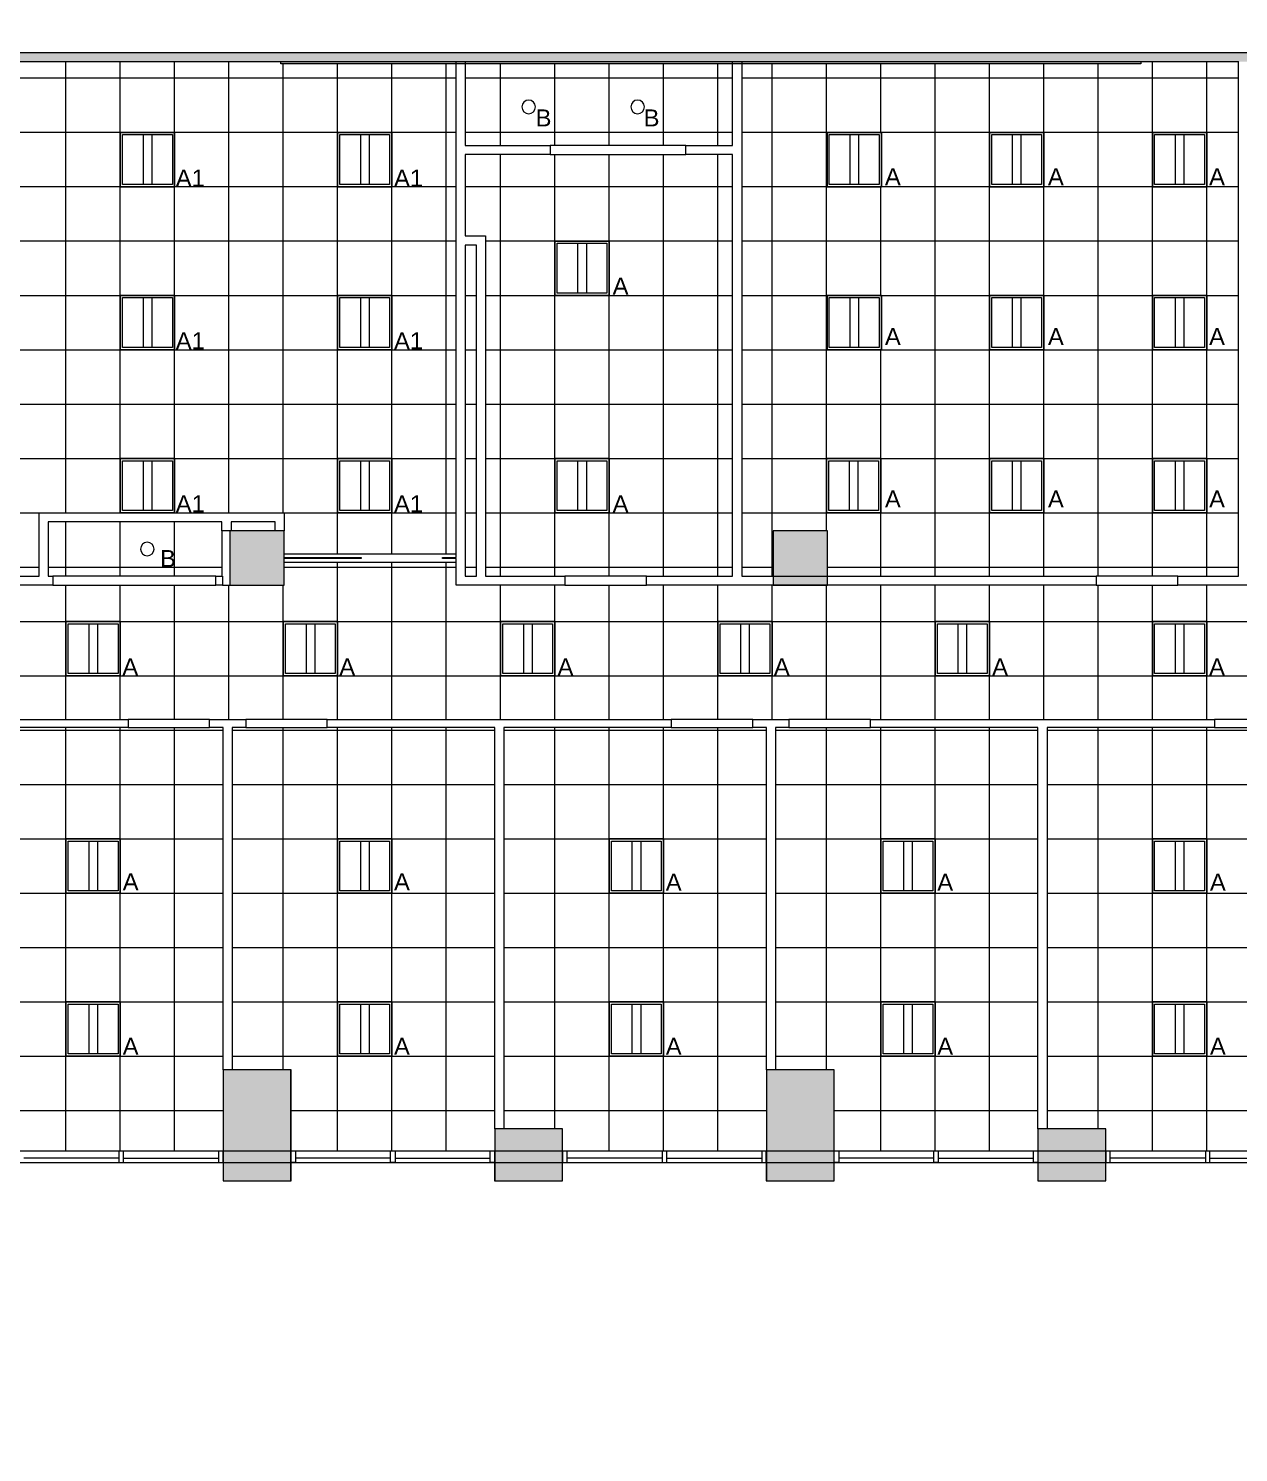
# Model space of a CAD drawing. Header units: inches. Extents: x -504 to 1371, y -567 to 495.
# Drawn here: x 295 to 829, y -567 to 61 of the extents above; entities that cross this region are included whole.
import ezdxf

# ---------------------------------------------------------------- set-up
doc = ezdxf.new("R2010")
doc.units = ezdxf.units.IN
doc.header["$MEASUREMENT"] = 0
for name, color, linetype, lineweight in [('1900 Gallows 2nd Floor_For Revit_dwg _2_', 8, 'Continuous', 9), ('A-CLNG', 13, 'Continuous', 13), ('A-CLNG-PATT', 13, 'Continuous', 13), ('A-Cols-Bldg', 7, 'Continuous', 9), ('A-DETL-GENF', 92, 'Continuous', 9), ('A-DETL-MEDM', 33, 'Continuous', 20), ('A-Glaz-Exst', 7, 'Continuous', 9), ('A-WALL', 113, 'Continuous', 13), ('A-Wall-Exst', 7, 'Continuous', 9), ('A-WALL-PATT', 111, 'Continuous', 13), ('E-LITE-EQPM', 33, 'Continuous', 9), ('E-LITE-EQPM-IDEN', 33, 'Continuous', 9), ('I-WALL', 2, 'Continuous', 13)]:
    doc.layers.add(name, color=color, linetype=linetype, lineweight=lineweight)
doc.styles.add('Arial', font='arial.ttf', dxfattribs={"height": 7.5})

# ---------------------------------------------------------------- blocks, each defined once
blk = doc.blocks.new('1900 Gallows 2nd Floor_For Revit_dwg _2_-1600195-Reflected Ceiling Plan')
at = {"layer": 'A-Cols-Bldg', "flags": 128}
blk.add_lwpolyline([(1720, 1115.66), (1720, 1091.69), (1744, 1091.69), (1744, 1115.66)], dxfattribs=at)
at = {"layer": 'A-Glaz-Exst'}
for p, q in [((1671, 838.69), (1629, 838.69)), ((1673, 838.69), (1715, 838.69)), ((1791, 838.69), (1749, 838.69)), ((1793, 838.69), (1835, 838.69)), ((1911, 838.69), (1869, 838.69)), ((1913, 838.69), (1955, 838.69)), ((2031, 838.69), (1989, 838.69)), ((2033, 838.69), (2075, 838.69)), ((2151, 838.69), (2109, 838.69)), ((2153, 838.69), (2195, 838.69))]:
    blk.add_line(p, q, dxfattribs=at)
at = {"layer": 'A-Glaz-Exst', "flags": 128}
for points in [[(1671, 841.69), (1671, 836.69), (1673, 836.69), (1673, 841.69)], [(1715, 841.69), (1715, 836.69), (1717, 836.69), (1717, 841.69)], [(1749, 841.69), (1749, 836.69), (1747, 836.69), (1747, 841.69)], [(1793, 841.69), (1793, 836.69), (1791, 836.69), (1791, 841.69)], [(1837, 841.69), (1837, 836.69), (1835, 836.69), (1835, 841.69)], [(1867, 841.69), (1867, 836.69), (1869, 836.69), (1869, 841.69)], [(1911, 841.69), (1911, 836.69), (1913, 836.69), (1913, 841.69)], [(1955, 841.69), (1955, 836.69), (1957, 836.69), (1957, 841.69)], [(1989, 841.69), (1989, 836.69), (1987, 836.69), (1987, 841.69)], [(2033, 841.69), (2033, 836.69), (2031, 836.69), (2031, 841.69)], [(2077, 841.69), (2077, 836.69), (2075, 836.69), (2075, 841.69)], [(2107, 841.69), (2107, 836.69), (2109, 836.69), (2109, 841.69)], [(2151, 841.69), (2151, 836.69), (2153, 836.69), (2153, 841.69)]]:
    blk.add_lwpolyline(points, dxfattribs=at)
at = {"layer": 'A-Wall-Exst'}
for p, q in [((1747, 841.69), (1717.03, 841.69)), ((1867, 841.69), (1837.03, 841.69)), ((1987, 841.69), (1957.03, 841.69)), ((2107, 841.69), (2077.03, 841.69))]:
    blk.add_line(p, q, dxfattribs=at)
at = {"layer": 'A-Wall-Exst', "flags": 128}
for points in [[(1387, 841.69), (1387, 836.69), (2677, 836.69), (2677, 841.69)], [(1717, 841.69), (1717, 828.69), (1747, 828.69), (1747, 841.69)], [(1837, 841.69), (1837, 828.69), (1867, 828.69), (1867, 841.69)], [(1957, 841.69), (1957, 828.69), (1987, 828.69), (1987, 841.69)], [(2077, 841.69), (2077, 828.69), (2107, 828.69), (2107, 841.69)]]:
    blk.add_lwpolyline(points, dxfattribs=at)
blk = doc.blocks.new('Rectangular Ceiling Light - Recessed - New 2_x2_ - BASKET-1604938-Reflected Ceiling Plan')
at = {"layer": 'E-LITE-EQPM', "lineweight": 20}
for p, q in [((-12.74, -14.34), (-12.74, 9.66)), ((-12.74, 9.66), (11.26, 9.66)), ((-11.74, -13.34), (-11.74, 8.66)), ((-11.74, 8.66), (10.26, 8.66)), ((10.26, 8.66), (10.26, -13.34)), ((11.26, 9.66), (11.26, -14.34)), ((10.26, -0.42), (-11.74, -0.42)), ((10.26, -4.26), (-11.74, -4.26)), ((11.26, -14.34), (-12.74, -14.34)), ((10.26, -13.34), (-11.74, -13.34))]:
    blk.add_line(p, q, dxfattribs=at)
blk = doc.blocks.new('Rectangular Ceiling Light - Recessed - New 2_x2_ - BASKET DIM-1646944-Reflected Ceiling Plan')
at = {"layer": 'E-LITE-EQPM', "lineweight": 20}
for p, q in [((-12.74, -14.34), (-12.74, 9.66)), ((-12.74, 9.66), (11.26, 9.66)), ((-11.74, -13.34), (-11.74, 8.66)), ((-11.74, 8.66), (10.26, 8.66)), ((10.26, 8.66), (10.26, -13.34)), ((11.26, 9.66), (11.26, -14.34)), ((10.26, -0.42), (-11.74, -0.42)), ((10.26, -4.26), (-11.74, -4.26)), ((11.26, -14.34), (-12.74, -14.34)), ((10.26, -13.34), (-11.74, -13.34))]:
    blk.add_line(p, q, dxfattribs=at)
blk = doc.blocks.new('Can Downlight - Recessed - New 6_-1643955-Reflected Ceiling Plan')
at = {"layer": 'E-LITE-EQPM', "lineweight": 20}
for start, end in [(0, 180), (180, 0)]:
    blk.add_arc((0, 0), 3, start, end, dxfattribs=at)

msp = doc.modelspace()

# ---------------------------------------------------------------- hatches: boundary and pattern name
at = {"layer": 'A-CLNG-PATT'}
h = msp.add_hatch(dxfattribs=at)
h.set_pattern_fill('FP_2', color=256, style=0, pattern_type=2)
h.set_pattern_definition([(0, (695.38, -104.43), (0, -24), []), (270, (695.38, -104.43), (-24, -1e-15), [])])
h.paths.add_polyline_path([(1250.79, -434.42), (1340.79, -434.42), (1340.79, -417.42), (1357.82, -417.42), (1357.82, -327.42), (1347.79, -327.42), (1347.79, -297.42), (1357.82, -297.42), (1357.82, -207.42), (1321.82, -207.42), (1321.82, -181.44), (1224.57, -181.44), (1224.57, -244.44), (1224.82, -244.44), (1224.82, -424.44), (1250.79, -424.46)], flags=0)
h.paths.add_polyline_path([(1220.82, -434.42), (1220.82, -247.19), (1104.82, -247.19), (1104.82, -398.44), (1130.79, -398.44), (1130.82, -434.42), (1184.91, -434.42)], flags=0)
h.paths.add_polyline_path([(1010.82, -434.42), (1100.82, -434.42), (1100.82, -247.19), (984.82, -247.19), (984.82, -424.44), (1010.79, -424.46), (1010.79, -434.42)], flags=0)
h.paths.add_polyline_path([(943.65, -434.42), (980.82, -434.42), (980.82, -247.19), (864.82, -247.19), (864.82, -398.44), (890.79, -398.44), (890.82, -434.42), (935.38, -434.42)], flags=0)
h.paths.add_polyline_path([(770.82, -434.42), (860.82, -434.42), (860.82, -247.19), (744.82, -247.19), (744.82, -424.44), (770.79, -424.46), (770.79, -434.42)], flags=0)
h.paths.add_polyline_path([(740.82, -434.42), (740.82, -247.19), (624.82, -247.19), (624.82, -398.44), (650.79, -398.44), (650.82, -434.42), (702.39, -434.42)], flags=0)
h.paths.add_polyline_path([(530.79, -434.42), (620.82, -434.42), (620.82, -247.19), (504.82, -247.19), (504.82, -424.44), (530.79, -424.46)], flags=0)
h.paths.add_polyline_path([(455.38, -434.42), (500.82, -434.42), (500.82, -247.19), (384.82, -247.19), (384.82, -398.44), (410.79, -398.44), (410.82, -434.42)], flags=0)
h.paths.add_polyline_path([(290.79, -434.42), (380.82, -434.42), (380.82, -247.19), (264.82, -247.19), (264.82, -424.44), (290.79, -424.46)], flags=0)
h.paths.add_polyline_path([(170.79, -434.42), (260.82, -434.42), (260.82, -247.19), (42.32, -247.19), (42.32, -417.44), (50.79, -417.44), (50.82, -434.42), (140.79, -434.42), (140.82, -398.44), (170.79, -398.44)], flags=0)
h.paths.add_polyline_path([(1319.38, -392.43), (1319.38, -368.43), (1343.38, -368.43), (1343.38, -392.43), (1340.79, -392.43)], flags=0)
h.paths.add_polyline_path([(1031.38, -392.43), (1031.38, -368.43), (1055.38, -368.43), (1055.38, -392.43)], flags=0)
h.paths.add_polyline_path([(1250.79, -392.43), (1247.38, -392.43), (1247.38, -368.43), (1271.38, -368.43), (1271.38, -392.43)], flags=0)
h.paths.add_polyline_path([(1151.38, -392.43), (1151.38, -368.43), (1175.38, -368.43), (1175.38, -392.43)], flags=0)
h.paths.add_polyline_path([(815.38, -392.43), (791.38, -392.43), (791.38, -368.43), (815.38, -368.43)], flags=0)
h.paths.add_polyline_path([(911.38, -392.43), (911.38, -368.43), (935.38, -368.43), (935.38, -392.43)], flags=0)
h.paths.add_polyline_path([(575.38, -392.43), (551.38, -392.43), (551.38, -368.43), (575.38, -368.43)], flags=0)
h.paths.add_polyline_path([(431.38, -392.43), (431.38, -368.43), (455.38, -368.43), (455.38, -392.43)], flags=0)
h.paths.add_polyline_path([(671.38, -392.43), (671.38, -368.43), (695.38, -368.43), (695.38, -392.43)], flags=0)
h.paths.add_polyline_path([(335.38, -392.43), (311.38, -392.43), (311.38, -368.43), (335.38, -368.43)], flags=0)
h.paths.add_polyline_path([(95.38, -392.43), (71.38, -392.43), (71.38, -368.43), (95.38, -368.43)], flags=0)
h.paths.add_polyline_path([(143.38, -392.43), (143.38, -368.43), (167.38, -368.43), (167.38, -392.43)], flags=0)
h.paths.add_polyline_path([(215.38, -392.43), (215.38, -368.43), (239.38, -368.43), (239.38, -392.43), (219.86, -392.43)], flags=0)
h.paths.add_polyline_path([(1247.38, -320.43), (1247.38, -296.43), (1271.38, -296.43), (1271.38, -320.43)], flags=0)
h.paths.add_polyline_path([(1175.38, -320.43), (1151.38, -320.43), (1151.38, -296.43), (1175.38, -296.43)], flags=0)
h.paths.add_polyline_path([(1321.82, -320.43), (1319.38, -320.43), (1319.38, -296.43), (1343.38, -296.43), (1343.38, -320.43)], flags=0)
h.paths.add_polyline_path([(1055.38, -320.43), (1031.38, -320.43), (1031.38, -296.43), (1055.38, -296.43)], flags=0)
h.paths.add_polyline_path([(935.38, -320.43), (911.38, -320.43), (911.38, -296.43), (935.38, -296.43)], flags=0)
h.paths.add_polyline_path([(791.38, -320.43), (791.38, -296.43), (815.38, -296.43), (815.38, -320.43)], flags=0)
h.paths.add_polyline_path([(695.38, -320.43), (671.38, -320.43), (671.38, -296.43), (695.38, -296.43)], flags=0)
h.paths.add_polyline_path([(455.38, -320.43), (431.38, -320.43), (431.38, -296.43), (455.38, -296.43)], flags=0)
h.paths.add_polyline_path([(551.38, -320.43), (551.38, -296.43), (575.38, -296.43), (575.38, -320.43)], flags=0)
h.paths.add_polyline_path([(71.38, -320.43), (71.38, -296.43), (95.38, -296.43), (95.38, -320.43), (87.38, -320.43)], flags=0)
h.paths.add_polyline_path([(151.38, -320.43), (143.38, -320.43), (143.38, -296.43), (167.38, -296.43), (167.38, -320.43)], flags=0)
h.paths.add_polyline_path([(215.38, -320.43), (215.38, -296.43), (239.38, -296.43), (239.38, -320.43), (219.86, -320.43)], flags=0)
h.paths.add_polyline_path([(335.38, -320.43), (311.38, -320.43), (311.38, -296.43), (335.38, -296.43)], flags=0)
h.paths.add_polyline_path([(1247.38, -248.43), (1247.38, -224.43), (1271.38, -224.43), (1271.38, -248.43)], flags=0)
h.paths.add_polyline_path([(1343.38, -248.43), (1319.38, -248.43), (1319.38, -224.43), (1343.38, -224.43)], flags=0)
h.paths.add_polyline_path([(1146.82, -243.69), (1221.07, -243.69), (1221.07, -61.44), (1221.41, -61.44), (1221.41, 112.18), (872.82, 112.18), (872.82, 50.81), (952.32, 50.81), (952.32, 50.31), (988.32, 50.31), (988.32, 50.81), (1161.16, 50.81), (1161.16, -64.82), (1161.69, -64.82), (1161.69, -68.82), (1161.16, -68.82), (1161.16, -184.44), (992.32, -184.44), (992.32, -184.19), (899.82, -184.19), (899.82, -184.44), (483.81, -184.44), (483.81, -174.19), (407.82, -174.19), (407.82, -184.44), (143.82, -184.44), (143.82, -93.44), (215.82, -93.44), (215.82, 46.81), (-14.56, 46.81), (-14.56, -65.94), (20.82, -65.94), (20.82, -57.42), (50.79, -57.44), (50.79, -87.44), (42.32, -87.44), (42.32, -243.69), (1116.22, -243.69)], flags=0)
h.paths.add_polyline_path([(99.23, -224.43), (95.38, -224.43), (95.38, -200.43), (119.38, -200.43), (119.38, -224.43), (103.07, -224.43)], flags=0)
h.paths.add_polyline_path([(219.86, -224.43), (215.38, -224.43), (215.38, -200.43), (239.38, -200.43), (239.38, -224.43)], flags=0)
h.paths.add_polyline_path([(311.38, -224.43), (311.38, -200.43), (335.38, -200.43), (335.38, -224.43)], flags=0)
h.paths.add_polyline_path([(426.82, -224.43), (407.38, -224.43), (407.38, -200.43), (431.38, -200.43), (431.38, -224.43)], flags=0)
h.paths.add_polyline_path([(503.38, -224.43), (503.38, -200.43), (527.38, -200.43), (527.38, -224.43), (504.82, -224.43)], flags=0)
h.paths.add_polyline_path([(620.82, -224.43), (599.38, -224.43), (599.38, -200.43), (623.38, -200.43), (623.38, -224.43)], flags=0)
h.paths.add_polyline_path([(702.39, -224.43), (695.38, -224.43), (695.38, -200.43), (719.38, -200.43), (719.38, -224.43)], flags=0)
h.paths.add_polyline_path([(791.38, -224.43), (791.38, -200.43), (815.38, -200.43), (815.38, -224.43)], flags=0)
h.paths.add_polyline_path([(911.38, -224.43), (887.38, -224.43), (887.38, -200.43), (911.38, -200.43)], flags=0)
h.paths.add_polyline_path([(984.82, -224.43), (983.38, -224.43), (983.38, -200.43), (1007.38, -200.43), (1007.38, -224.43)], flags=0)
h.paths.add_polyline_path([(1094.82, -224.43), (1079.38, -224.43), (1079.38, -200.43), (1103.38, -200.43), (1103.38, -224.43), (1100.82, -224.43)], flags=0)
h.paths.add_polyline_path([(1175.38, -224.43), (1175.38, -200.43), (1199.38, -200.43), (1199.38, -224.43), (1184.91, -224.43)], flags=0)
h.paths.add_polyline_path([(992.32, -180.69), (992.32, -68.82), (833.44, -68.82), (833.44, -180.44), (863.82, -180.44), (863.82, -160.42), (899.82, -160.44), (899.82, -180.69), (987.32, -180.69)], flags=0)
h.paths.add_polyline_path([(996.7, -180.44), (1083.79, -180.44), (1083.79, -160.42), (1107.79, -160.44), (1107.82, -180.44), (1157.66, -180.44), (1157.66, -68.82), (996.32, -68.82), (996.32, -180.44)], flags=0)
h.paths.add_polyline_path([(829.44, -180.44), (829.44, 46.81), (786.32, 46.81), (786.32, 45.81), (609.94, 45.81), (609.94, -180.44), (623.79, -180.44), (623.79, -160.42), (647.79, -160.44), (647.82, -180.44), (823.02, -180.44)], flags=0)
h.paths.add_polyline_path([(567.81, -180.44), (605.94, -180.44), (605.94, 5.81), (487.81, 5.81), (487.81, -30.19), (496.81, -30.19), (496.81, -180.44), (561.81, -180.44)], flags=0)
h.paths.add_polyline_path([(492.81, -180.44), (492.81, -34.19), (487.81, -34.19), (487.81, -180.44)], flags=0)
h.paths.add_polyline_path([(377.7, -180.44), (380.32, -180.44), (380.32, -156.44), (303.57, -156.44), (303.57, -180.44), (377.57, -180.44)], flags=0)
h.paths.add_polyline_path([(215.82, -180.44), (215.82, -97.44), (147.82, -97.44), (147.82, -160.44), (167.82, -160.44), (167.82, -180.44), (205.39, -180.44)], flags=0)
h.paths.add_polyline_path([(239.38, -180.44), (299.57, -180.44), (299.57, -152.44), (407.82, -152.44), (407.82, -170.69), (483.81, -170.69), (483.81, 45.81), (406.32, 45.81), (406.32, 46.81), (219.82, 46.81), (219.86, -180.44), (225.37, -180.44)], flags=0)
h.paths.add_polyline_path([(1357.82, -177.44), (1357.82, -87.42), (1347.91, -87.42), (1347.91, -61.44), (1224.57, -61.44), (1224.57, -177.44), (1347.91, -177.44)], flags=0)
h.paths.add_polyline_path([(399.82, -160.44), (403.82, -160.44), (403.82, -156.44), (384.32, -156.44), (384.32, -160.44)], flags=0)
h.paths.add_polyline_path([(647.63, -152.43), (647.38, -152.43), (647.38, -128.43), (671.38, -128.43), (671.38, -152.43), (647.79, -152.43)], flags=0)
h.paths.add_polyline_path([(791.38, -152.43), (791.38, -128.43), (815.38, -128.43), (815.38, -152.43), (802.57, -152.43)], flags=0)
h.paths.add_polyline_path([(743.38, -152.43), (719.38, -152.43), (719.38, -128.43), (743.38, -128.43)], flags=0)
h.paths.add_polyline_path([(340.49, -152.43), (335.38, -152.43), (335.38, -128.43), (359.38, -128.43), (359.38, -152.43)], flags=0)
h.paths.add_polyline_path([(551.38, -152.43), (527.38, -152.43), (527.38, -128.43), (551.38, -128.43)], flags=0)
h.paths.add_polyline_path([(263.38, -152.43), (239.38, -152.43), (239.38, -128.43), (263.38, -128.43)], flags=0)
h.paths.add_polyline_path([(431.38, -152.43), (431.38, -128.43), (455.38, -128.43), (455.38, -152.43)], flags=0)
h.paths.add_polyline_path([(167.38, -152.43), (167.38, -128.43), (191.38, -128.43), (191.38, -152.43), (167.82, -152.43)], flags=0)
h.paths.add_polyline_path([(99.23, -152.43), (95.38, -152.43), (95.38, -128.43), (119.38, -128.43), (119.38, -152.43)], flags=0)
h.paths.add_polyline_path([(1109.38, -128.43), (1109.38, -104.43), (1133.38, -104.43), (1133.38, -128.43)], flags=0)
h.paths.add_polyline_path([(1175.38, -128.43), (1175.38, -104.43), (1199.38, -104.43), (1199.38, -128.43), (1184.91, -128.43)], flags=0)
h.paths.add_polyline_path([(1343.38, -128.43), (1319.38, -128.43), (1319.38, -104.43), (1343.38, -104.43)], flags=0)
h.paths.add_polyline_path([(1271.38, -128.43), (1247.38, -128.43), (1247.38, -104.43), (1271.38, -104.43), (1271.38, -122.51)], flags=0)
h.paths.add_polyline_path([(863.38, -128.43), (863.38, -104.43), (887.38, -104.43), (887.38, -128.43), (863.82, -128.43)], flags=0)
h.paths.add_polyline_path([(935.38, -128.43), (935.38, -104.43), (959.38, -104.43), (959.38, -128.43), (943.65, -128.43)], flags=0)
h.paths.add_polyline_path([(1031.38, -128.43), (1031.38, -104.43), (1055.38, -104.43), (1055.38, -128.43)], flags=0)
h.paths.add_polyline_path([(647.63, -80.43), (647.63, -56.43), (671.63, -56.43), (671.63, -80.43), (671.38, -80.43)], flags=0)
h.paths.add_polyline_path([(815.38, -80.43), (791.38, -80.43), (791.38, -56.43), (815.38, -56.43)], flags=0)
h.paths.add_polyline_path([(743.38, -80.43), (719.38, -80.43), (719.38, -56.43), (743.38, -56.43)], flags=0)
h.paths.add_polyline_path([(191.38, -80.43), (167.38, -80.43), (167.38, -56.43), (191.38, -56.43)], flags=0)
h.paths.add_polyline_path([(263.38, -80.43), (239.38, -80.43), (239.38, -56.43), (263.38, -56.43)], flags=0)
h.paths.add_polyline_path([(335.38, -80.43), (335.38, -56.43), (359.38, -56.43), (359.38, -80.43), (340.49, -80.43)], flags=0)
h.paths.add_polyline_path([(431.38, -80.43), (431.38, -56.43), (455.38, -56.43), (455.38, -80.43)], flags=0)
h.paths.add_polyline_path([(95.38, -80.43), (95.38, -56.43), (119.38, -56.43), (119.38, -80.43), (99.23, -80.43)], flags=0)
h.paths.add_polyline_path([(1119.28, -64.82), (1157.66, -64.82), (1157.66, 46.81), (996.32, 46.81), (996.32, -64.82), (1109.38, -64.82)], flags=0)
h.paths.add_polyline_path([(991.77, -64.82), (992.32, -64.82), (992.32, 46.81), (833.44, 46.81), (833.44, -64.82), (959.38, -64.82)], flags=0)
h.paths.add_polyline_path([(1347.91, -57.44), (1357.82, -57.44), (1357.82, 32.58), (1321.82, 32.58), (1321.82, 53.56), (1224.91, 53.56), (1224.91, -57.44), (1347.82, -57.44)], flags=0)
h.paths.add_polyline_path([(551.38, -56.43), (527.38, -56.43), (527.38, -32.43), (551.38, -32.43), (551.38, -53.88)], flags=0)
h.paths.add_polyline_path([(1199.38, -32.43), (1175.38, -32.43), (1175.38, -8.43), (1199.38, -8.43)], flags=0)
h.paths.add_polyline_path([(863.38, -32.43), (863.38, -8.43), (887.38, -8.43), (887.38, -32.43), (867.32, -32.43)], flags=0)
h.paths.add_polyline_path([(935.38, -32.43), (935.38, -8.43), (959.38, -8.43), (959.38, -32.43), (943.65, -32.43)], flags=0)
h.paths.add_polyline_path([(1031.38, -32.43), (1031.38, -8.43), (1055.38, -8.43), (1055.38, -32.43)], flags=0)
h.paths.add_polyline_path([(1109.38, -32.43), (1103.38, -32.43), (1103.38, -8.43), (1127.38, -8.43), (1127.38, -32.43)], flags=0)
h.paths.add_polyline_path([(1271.38, -8.43), (1247.38, -8.43), (1247.38, 15.57), (1271.38, 15.57)], flags=0)
h.paths.add_polyline_path([(1319.38, -8.43), (1319.38, 15.57), (1343.38, 15.57), (1343.38, -8.43)], flags=0)
h.paths.add_polyline_path([(815.38, -8.43), (791.38, -8.43), (791.38, 15.57), (815.38, 15.57)], flags=0)
h.paths.add_polyline_path([(239.38, -8.43), (239.38, 15.57), (263.38, 15.57), (263.38, -8.43)], flags=0)
h.paths.add_polyline_path([(335.38, -8.43), (335.38, 15.57), (359.38, 15.57), (359.38, -8.43)], flags=0)
h.paths.add_polyline_path([(431.38, -8.43), (431.38, 15.57), (455.38, 15.57), (455.38, -8.43)], flags=0)
h.paths.add_polyline_path([(47.25, -8.43), (23.25, -8.43), (23.25, 15.57), (47.25, 15.57), (47.25, -4.26)], flags=0)
h.paths.add_polyline_path([(647.63, -8.43), (647.63, 15.57), (671.63, 15.57), (671.63, -8.43)], flags=0)
h.paths.add_polyline_path([(119.38, -8.43), (95.38, -8.43), (95.38, 15.57), (119.38, 15.57)], flags=0)
h.paths.add_polyline_path([(191.38, -8.43), (167.38, -8.43), (167.38, 15.57), (191.38, 15.57), (191.38, 6.59)], flags=0)
h.paths.add_polyline_path([(743.38, -8.43), (719.38, -8.43), (719.38, 15.57), (743.38, 15.57), (743.38, -7.19)], flags=0)
h.paths.add_polyline_path([(489.09, 9.81), (605.94, 9.81), (605.94, 45.81), (487.81, 45.81), (487.81, 9.81)], flags=0)
h.paths.add_polyline_path([(1271.38, 57.56), (1357.82, 57.56), (1357.82, 152.58), (1347.79, 152.58), (1347.79, 182.58), (1357.82, 182.58), (1357.82, 225.56), (1224.91, 225.56), (1224.91, 57.56), (1260.88, 57.56)], flags=0)
h.paths.add_polyline_path([(887.38, 63.57), (887.38, 87.57), (911.38, 87.57), (911.38, 63.57)], flags=0)
h.paths.add_polyline_path([(988.32, 63.57), (983.38, 63.57), (983.38, 87.57), (1007.38, 87.57), (1007.38, 63.57), (992.32, 63.57)], flags=0)
h.paths.add_polyline_path([(1079.38, 63.57), (1079.38, 87.57), (1103.38, 87.57), (1103.38, 63.57)], flags=0)
h.paths.add_polyline_path([(1184.91, 63.57), (1175.38, 63.57), (1175.38, 87.57), (1199.38, 87.57), (1199.38, 63.57)], flags=0)
h.paths.add_polyline_path([(1247.38, 111.57), (1247.38, 135.57), (1271.38, 135.57), (1271.38, 111.57)], flags=0)
h.paths.add_polyline_path([(1343.38, 111.57), (1319.38, 111.57), (1319.38, 135.57), (1343.38, 135.57)], flags=0)
h.paths.add_polyline_path([(1199.38, 116.18), (1220.91, 116.18), (1220.91, 225.56), (1087.82, 225.56), (1087.82, 136.18), (1107.82, 136.18), (1107.82, 116.18), (1189.84, 116.18)], flags=0)
h.paths.add_polyline_path([(1083.82, 116.18), (1083.82, 225.56), (833.44, 225.56), (833.44, 116.18), (863.82, 116.18), (863.82, 136.18), (887.82, 136.18), (887.82, 116.18), (1081.42, 116.18)], flags=0)
h.paths.add_polyline_path([(887.38, 159.57), (887.38, 183.57), (911.38, 183.57), (911.38, 159.57), (887.82, 159.57)], flags=0)
h.paths.add_polyline_path([(959.38, 159.57), (959.38, 183.57), (983.38, 183.57), (983.38, 159.57)], flags=0)
h.paths.add_polyline_path([(1031.38, 159.57), (1031.38, 183.57), (1055.38, 183.57), (1055.38, 159.57), (1040.82, 159.57)], flags=0)
h.paths.add_polyline_path([(1107.82, 159.57), (1103.38, 159.57), (1103.38, 183.57), (1127.38, 183.57), (1127.38, 159.57), (1116.36, 159.57)], flags=0)
h.paths.add_polyline_path([(1175.38, 159.57), (1175.38, 183.57), (1199.38, 183.57), (1199.38, 159.57), (1184.91, 159.57)], flags=0)
h.paths.add_polyline_path([(1321.82, 183.57), (1319.38, 183.57), (1319.38, 207.57), (1343.38, 207.57), (1343.38, 183.57)], flags=0)
h.paths.add_polyline_path([(1271.38, 183.57), (1247.38, 183.57), (1247.38, 207.57), (1271.38, 207.57)], flags=0)
at = {"layer": 'A-DETL-GENF'}
h = msp.add_hatch(color=55, dxfattribs=at)
h.paths.add_polyline_path([(-69.18, -567.44), (-69.18, -537.44), (-99.18, -537.44), (-99.18, -567.44)], flags=0)
h.paths.add_polyline_path([(-309.18, -567.44), (-309.18, -537.44), (-339.18, -537.44), (-339.18, -567.44)], flags=0)
h.paths.add_polyline_path([(50.82, -567.44), (50.82, -537.44), (20.82, -537.44), (20.82, -567.44), (39.07, -567.44)], flags=0)
h.paths.add_polyline_path([(-429.18, -567.44), (-429.18, -537.44), (-459.18, -537.44), (-459.18, -567.44), (-437.68, -567.44)], flags=0)
h.paths.add_polyline_path([(-309.18, -447.44), (-309.18, -417.44), (-339.18, -417.44), (-339.18, -447.44)], flags=0)
h.paths.add_polyline_path([(1250.79, -447.44), (1250.82, -447.44), (1250.79, -424.44), (1220.82, -424.44), (1220.82, -447.44), (1224.82, -447.44)], flags=0)
h.paths.add_polyline_path([(-99.18, -447.44), (-69.18, -447.44), (-69.18, -417.44), (-99.18, -417.44)], flags=0)
h.paths.add_polyline_path([(-437.68, -447.44), (-429.18, -447.44), (-429.18, -417.44), (-459.18, -417.44), (-459.18, -447.44), (-444.18, -447.44)], flags=0)
h.paths.add_polyline_path([(1370.82, -447.44), (1370.82, -417.44), (1340.82, -417.45), (1340.82, -447.44)], flags=0)
h.paths.add_polyline_path([(1130.82, -447.44), (1130.79, -398.44), (1100.82, -398.44), (1100.82, -447.44), (1130.79, -447.44)], flags=0)
h.paths.add_polyline_path([(980.82, -447.44), (1010.82, -447.44), (1010.79, -424.44), (980.82, -424.44), (980.82, -434.42)], flags=0)
h.paths.add_polyline_path([(264.82, -447.44), (290.82, -447.44), (290.79, -424.44), (260.82, -424.44), (260.82, -447.44)], flags=0)
h.paths.add_polyline_path([(20.82, -447.44), (50.82, -447.44), (50.79, -417.44), (20.82, -417.44)], flags=0)
h.paths.add_polyline_path([(740.82, -447.44), (770.82, -447.44), (770.79, -424.44), (740.82, -424.44), (740.82, -434.42)], flags=0)
h.paths.add_polyline_path([(890.82, -447.44), (890.79, -398.44), (860.82, -398.44), (860.82, -447.44), (890.79, -447.44)], flags=0)
h.paths.add_polyline_path([(167.38, -447.44), (170.82, -447.44), (170.79, -398.44), (140.82, -398.44), (140.82, -447.44), (143.38, -447.44)], flags=0)
h.paths.add_polyline_path([(380.82, -447.44), (410.82, -447.44), (410.79, -398.44), (380.82, -398.44), (380.82, -434.42)], flags=0)
h.paths.add_polyline_path([(500.82, -447.44), (530.82, -447.44), (530.79, -424.44), (500.82, -424.44), (500.82, -434.42)], flags=0)
h.paths.add_polyline_path([(650.82, -447.44), (650.79, -398.44), (620.82, -398.44), (620.82, -447.44), (650.79, -447.44)], flags=0)
h.paths.add_polyline_path([(1347.82, -327.44), (1370.82, -327.42), (1370.82, -297.44), (1347.82, -297.44), (1347.82, -327.42)], flags=0)
h.paths.add_polyline_path([(1321.85, -207.44), (1370.82, -207.42), (1370.82, -177.44), (1321.82, -177.44), (1321.82, -207.44)], flags=0)
h.paths.add_polyline_path([(-309.18, -207.44), (-309.18, -177.44), (-339.18, -177.44), (-339.18, -207.44)], flags=0)
h.paths.add_polyline_path([(-70.18, -207.44), (-69.18, -207.44), (-69.18, -177.44), (-99.18, -177.44), (-99.18, -207.44), (-70.68, -207.44)], flags=0)
h.paths.add_polyline_path([(1107.82, -184.44), (1107.79, -160.44), (1083.82, -160.45), (1083.82, -184.44)], flags=0)
h.paths.add_polyline_path([(863.82, -184.44), (899.82, -184.44), (899.82, -160.44), (863.82, -160.44), (863.82, -180.44)], flags=0)
h.paths.add_polyline_path([(623.82, -184.44), (647.82, -184.44), (647.79, -160.44), (623.82, -160.44), (623.82, -180.8)], flags=0)
h.paths.add_polyline_path([(407.82, -184.44), (407.82, -160.44), (383.82, -160.44), (383.82, -184.44), (407.38, -184.44)], flags=0)
h.paths.add_polyline_path([(164.57, -184.44), (167.82, -184.44), (167.82, -160.44), (143.82, -160.44), (143.82, -184.44)], flags=0)
h.paths.add_polyline_path([(1347.87, -87.44), (1370.82, -87.42), (1370.82, -57.44), (1347.82, -57.44), (1347.82, -87.44)], flags=0)
h.paths.add_polyline_path([(20.82, -87.44), (50.82, -87.44), (50.79, -57.44), (20.82, -57.44), (20.82, -72.44)], flags=0)
h.paths.add_polyline_path([(-429.18, -87.44), (-429.18, -57.44), (-459.18, -57.44), (-459.18, -87.44), (-444.18, -87.44)], flags=0)
h.paths.add_polyline_path([(1357.81, 32.56), (1370.82, 32.58), (1370.82, 62.56), (1321.82, 62.56), (1321.85, 32.56), (1357.8, 32.56)], flags=0)
h.paths.add_polyline_path([(1107.82, 112.18), (1107.82, 136.18), (1083.82, 136.18), (1083.82, 112.18), (1103.38, 112.18)], flags=0)
h.paths.add_polyline_path([(863.82, 112.18), (887.82, 112.18), (887.82, 136.18), (863.82, 136.18), (863.82, 112.36)], flags=0)
h.paths.add_polyline_path([(1347.82, 152.56), (1370.82, 152.58), (1370.82, 182.56), (1347.82, 182.56), (1347.82, 152.58)], flags=0)
h.paths.add_polyline_path([(1370.82, 272.56), (1370.82, 302.56), (1347.82, 302.56), (1347.82, 272.56), (1360.57, 272.56)], flags=0)
h.paths.add_polyline_path([(870.6, 318.93), (887.82, 318.93), (887.82, 342.93), (863.82, 342.93), (863.82, 318.93)], flags=0)
h.paths.add_polyline_path([(1107.82, 318.93), (1107.82, 342.93), (1083.82, 342.93), (1083.82, 318.93), (1087.82, 318.93)], flags=0)
h.paths.add_polyline_path([(1360.57, 392.56), (1370.82, 392.56), (1370.82, 422.56), (1321.82, 422.56), (1321.82, 392.56), (1357.82, 392.56)], flags=0)
at = {"layer": 'A-WALL-PATT'}
msp.add_hatch(color=8, dxfattribs=at).paths.add_polyline_path([(605.94, 46.81), (835.82, 46.81), (835.82, 50.81), (-14.56, 50.81), (-14.56, 46.81), (487.81, 46.81)], flags=0)
h = msp.add_hatch(color=8, dxfattribs=at)
h.paths.add_polyline_path([(483.81, 46.81), (406.32, 46.81), (406.32, 45.81), (483.81, 45.81)], flags=0)
h.paths.add_polyline_path([(609.94, 46.81), (483.81, 46.81), (483.86, 45.81), (609.84, 45.81)], flags=0)
h.paths.add_polyline_path([(702.39, 45.81), (786.32, 45.81), (786.32, 46.81), (609.94, 46.81), (609.94, 45.81), (647.63, 45.81)], flags=0)

# ---------------------------------------------------------------- linework, layer by layer
at = {"layer": 'A-CLNG'}
for p, q in [((335.38, 15.57), (335.38, -8.43)), ((359.38, 15.57), (335.38, 15.57)), ((359.38, -8.43), (359.38, 15.57)), ((431.38, 15.57), (431.38, -8.43)), ((455.38, 15.57), (431.38, 15.57)), ((455.38, -8.43), (455.38, 15.57)), ((647.63, 15.57), (647.63, -8.43)), ((671.63, 15.57), (647.63, 15.57)), ((671.63, -8.43), (671.63, 15.57)), ((719.38, 15.57), (719.38, -8.43)), ((743.38, 15.57), (719.38, 15.57)), ((743.38, -8.43), (743.38, 15.57)), ((791.38, 15.57), (791.38, -8.43)), ((815.38, 15.57), (791.38, 15.57)), ((815.38, -8.43), (815.38, 15.57)), ((335.38, -8.43), (359.38, -8.43)), ((431.38, -8.43), (455.38, -8.43)), ((647.63, -8.43), (671.63, -8.43)), ((719.38, -8.43), (743.38, -8.43)), ((791.38, -8.43), (815.38, -8.43)), ((527.38, -32.43), (527.38, -56.43)), ((551.38, -32.43), (527.38, -32.43)), ((551.38, -56.43), (551.38, -32.43)), ((335.38, -56.43), (335.38, -80.43)), ((359.38, -56.43), (335.38, -56.43)), ((359.38, -80.43), (359.38, -56.43)), ((431.38, -56.43), (431.38, -80.43)), ((455.38, -56.43), (431.38, -56.43)), ((455.38, -80.43), (455.38, -56.43)), ((527.38, -56.43), (551.38, -56.43)), ((647.63, -56.43), (647.63, -80.43)), ((671.63, -56.43), (647.63, -56.43)), ((671.63, -80.43), (671.63, -56.43)), ((719.38, -56.43), (719.38, -80.43)), ((743.38, -56.43), (719.38, -56.43)), ((743.38, -80.43), (743.38, -56.43)), ((791.38, -56.43), (791.38, -80.43)), ((815.38, -56.43), (791.38, -56.43)), ((815.38, -80.43), (815.38, -56.43)), ((335.38, -80.43), (359.38, -80.43)), ((431.38, -80.43), (455.38, -80.43)), ((647.63, -80.43), (671.63, -80.43)), ((719.38, -80.43), (743.38, -80.43)), ((791.38, -80.43), (815.38, -80.43)), ((335.38, -128.43), (335.38, -152.43)), ((359.38, -128.43), (335.38, -128.43)), ((359.38, -152.43), (359.38, -128.43)), ((431.38, -128.43), (431.38, -152.43)), ((455.38, -128.43), (431.38, -128.43)), ((455.38, -152.43), (455.38, -128.43)), ((527.38, -128.43), (527.38, -152.43)), ((551.38, -128.43), (527.38, -128.43)), ((551.38, -152.43), (551.38, -128.43)), ((647.38, -128.43), (647.38, -152.43)), ((671.38, -128.43), (647.38, -128.43)), ((671.38, -152.43), (671.38, -128.43)), ((719.38, -128.43), (719.38, -152.43)), ((743.38, -128.43), (719.38, -128.43)), ((743.38, -152.43), (743.38, -128.43)), ((791.38, -128.43), (791.38, -152.43)), ((815.38, -128.43), (791.38, -128.43)), ((815.38, -152.43), (815.38, -128.43)), ((335.38, -152.43), (359.38, -152.43)), ((431.38, -152.43), (455.38, -152.43)), ((527.38, -152.43), (551.38, -152.43)), ((647.38, -152.43), (671.38, -152.43)), ((719.38, -152.43), (743.38, -152.43)), ((791.38, -152.43), (815.38, -152.43)), ((380.32, -160.44), (380.32, -180.44)), ((403.82, -160.44), (384.32, -160.44)), ((407.82, -170.69), (407.82, -160.44)), ((647.79, -160.42), (623.79, -160.42)), ((623.79, -160.42), (623.79, -180.44)), ((647.79, -180.44), (647.79, -160.42)), ((407.82, -184.44), (407.82, -174.19)), ((380.57, -184.44), (407.82, -184.44)), ((311.38, -200.43), (311.38, -224.43)), ((335.38, -200.43), (311.38, -200.43)), ((335.38, -224.43), (335.38, -200.43)), ((407.38, -200.43), (407.38, -224.43)), ((431.38, -200.43), (407.38, -200.43)), ((431.38, -224.43), (431.38, -200.43)), ((503.38, -200.43), (503.38, -224.43)), ((527.38, -200.43), (503.38, -200.43)), ((527.38, -224.43), (527.38, -200.43)), ((599.38, -200.43), (599.38, -224.43)), ((623.38, -200.43), (599.38, -200.43)), ((623.38, -224.43), (623.38, -200.43)), ((695.38, -200.43), (695.38, -224.43)), ((719.38, -200.43), (695.38, -200.43)), ((719.38, -224.43), (719.38, -200.43)), ((791.38, -200.43), (791.38, -224.43)), ((815.38, -200.43), (791.38, -200.43)), ((815.38, -224.43), (815.38, -200.43)), ((311.38, -224.43), (335.38, -224.43)), ((407.38, -224.43), (431.38, -224.43)), ((503.38, -224.43), (527.38, -224.43)), ((599.38, -224.43), (623.38, -224.43)), ((695.38, -224.43), (719.38, -224.43)), ((791.38, -224.43), (815.38, -224.43)), ((311.38, -296.43), (311.38, -320.43)), ((335.38, -296.43), (311.38, -296.43)), ((335.38, -320.43), (335.38, -296.43)), ((431.38, -296.43), (431.38, -320.43)), ((455.38, -296.43), (431.38, -296.43)), ((455.38, -320.43), (455.38, -296.43)), ((551.38, -296.43), (551.38, -320.43)), ((575.38, -296.43), (551.38, -296.43)), ((575.38, -320.43), (575.38, -296.43)), ((671.38, -296.43), (671.38, -320.43)), ((695.38, -296.43), (671.38, -296.43)), ((695.38, -320.43), (695.38, -296.43)), ((791.38, -296.43), (791.38, -320.43)), ((815.38, -296.43), (791.38, -296.43)), ((815.38, -320.43), (815.38, -296.43)), ((311.38, -320.43), (335.38, -320.43)), ((431.38, -320.43), (455.38, -320.43)), ((551.38, -320.43), (575.38, -320.43)), ((671.38, -320.43), (695.38, -320.43)), ((791.38, -320.43), (815.38, -320.43)), ((311.38, -368.43), (311.38, -392.43)), ((335.38, -368.43), (311.38, -368.43)), ((335.38, -392.43), (335.38, -368.43)), ((431.38, -368.43), (431.38, -392.43)), ((455.38, -368.43), (431.38, -368.43)), ((455.38, -392.43), (455.38, -368.43)), ((551.38, -368.43), (551.38, -392.43)), ((575.38, -368.43), (551.38, -368.43)), ((575.38, -392.43), (575.38, -368.43)), ((671.38, -368.43), (671.38, -392.43)), ((695.38, -368.43), (671.38, -368.43)), ((695.38, -392.43), (695.38, -368.43)), ((791.38, -368.43), (791.38, -392.43)), ((815.38, -368.43), (791.38, -368.43)), ((815.38, -392.43), (815.38, -368.43)), ((311.38, -392.43), (335.38, -392.43)), ((431.38, -392.43), (455.38, -392.43)), ((551.38, -392.43), (575.38, -392.43)), ((671.38, -392.43), (695.38, -392.43)), ((791.38, -392.43), (815.38, -392.43)), ((380.82, -398.44), (380.82, -434.42)), ((410.79, -398.44), (384.82, -398.44)), ((410.79, -434.42), (410.79, -398.44)), ((620.82, -398.44), (620.82, -434.42)), ((650.79, -398.44), (624.82, -398.44)), ((650.79, -434.42), (650.79, -398.44)), ((500.82, -424.44), (500.82, -434.42)), ((530.79, -424.44), (504.82, -424.44)), ((530.79, -434.42), (530.79, -424.44)), ((740.82, -424.44), (740.82, -434.42)), ((770.79, -424.44), (744.82, -424.44)), ((770.79, -434.42), (770.79, -424.44)), ((380.82, -434.42), (290.79, -434.42)), ((500.82, -434.42), (410.79, -434.42)), ((620.82, -434.42), (530.79, -434.42)), ((740.82, -434.42), (650.79, -434.42)), ((860.82, -434.42), (770.79, -434.42))]:
    msp.add_line(p, q, dxfattribs=at)
at = {"layer": 'A-DETL-MEDM'}
for p, q in [((407.82, -160.44), (383.82, -160.44)), ((383.82, -160.44), (383.82, -184.44)), ((407.82, -184.44), (407.82, -160.44)), ((623.82, -160.44), (623.82, -184.44)), ((647.82, -160.44), (623.82, -160.44)), ((647.82, -184.44), (647.82, -160.44)), ((383.82, -184.44), (407.82, -184.44)), ((623.82, -184.44), (647.82, -184.44)), ((380.82, -398.44), (380.82, -447.44)), ((410.82, -398.44), (380.82, -398.44)), ((410.82, -447.44), (410.82, -398.44)), ((620.82, -398.44), (620.82, -447.44)), ((650.82, -398.44), (620.82, -398.44)), ((650.82, -447.44), (650.82, -398.44)), ((500.82, -424.44), (500.82, -447.44)), ((530.82, -424.44), (500.82, -424.44)), ((530.82, -447.44), (530.82, -424.44)), ((740.82, -424.44), (740.82, -447.44)), ((770.82, -424.44), (740.82, -424.44)), ((770.82, -447.44), (770.82, -424.44)), ((380.82, -447.44), (410.82, -447.44)), ((500.82, -447.44), (530.82, -447.44)), ((620.82, -447.44), (650.82, -447.44)), ((740.82, -447.44), (770.82, -447.44))]:
    msp.add_line(p, q, dxfattribs=at)
at = {"layer": 'A-WALL', "color": 250, "lineweight": 20}
for p, q in [((-14.56, 50.81), (867.32, 50.81)), ((219.82, 46.81), (829.44, 46.81)), ((406.32, 45.81), (406.32, 46.81)), ((786.32, 45.81), (406.32, 45.81)), ((483.81, -172.19), (483.81, 46.81)), ((487.81, 46.81), (487.81, 9.81)), ((605.94, 9.81), (605.94, 46.81)), ((609.94, 46.81), (609.94, -180.44)), ((786.32, 46.81), (786.32, 45.81)), ((829.44, -180.44), (829.44, 46.81)), ((487.81, 9.81), (525.32, 9.81)), ((525.32, 9.81), (525.32, 5.81)), ((585.32, 5.81), (585.32, 9.81)), ((585.32, 9.81), (605.94, 9.81)), ((487.81, 5.81), (487.81, -30.19)), ((525.32, 5.81), (487.81, 5.81)), ((605.94, 5.81), (585.32, 5.81)), ((605.94, -180.44), (605.94, 5.81)), ((487.81, -30.19), (496.81, -30.19)), ((496.81, -30.19), (496.81, -180.44)), ((487.81, -34.19), (487.81, -180.44)), ((492.81, -34.19), (487.81, -34.19)), ((492.81, -180.44), (492.81, -34.19)), ((299.57, -152.44), (407.82, -152.44)), ((299.57, -180.44), (299.57, -152.44)), ((380.32, -156.44), (303.57, -156.44)), ((303.57, -156.44), (303.57, -180.44)), ((380.32, -160.44), (380.32, -156.44)), ((403.82, -156.44), (384.32, -156.44)), ((384.32, -156.44), (384.32, -160.44)), ((403.82, -160.44), (403.82, -156.44)), ((407.82, -152.44), (407.82, -160.44)), ((384.32, -160.44), (380.32, -160.44)), ((407.82, -160.44), (403.82, -160.44)), ((483.81, -184.44), (483.81, -172.69)), ((219.82, -180.44), (299.57, -180.44)), ((303.57, -180.44), (305.57, -180.44)), ((305.57, -180.44), (305.57, -184.44)), ((377.57, -180.44), (380.57, -180.44)), ((377.57, -184.44), (377.57, -180.44)), ((380.57, -180.44), (380.57, -184.44)), ((487.81, -180.44), (492.81, -180.44)), ((496.81, -180.44), (531.81, -180.44)), ((531.81, -180.44), (531.81, -184.44)), ((567.81, -184.44), (567.81, -180.44)), ((567.81, -180.44), (605.94, -180.44)), ((609.94, -180.44), (766.57, -180.44)), ((766.57, -180.44), (766.57, -184.44)), ((802.57, -184.44), (802.57, -180.44)), ((802.57, -180.44), (829.44, -180.44)), ((305.57, -184.44), (164.57, -184.44)), ((380.57, -184.44), (377.57, -184.44)), ((531.81, -184.44), (483.81, -184.44)), ((766.57, -184.44), (567.81, -184.44)), ((863.82, -184.44), (802.57, -184.44)), ((380.82, -243.69), (384.82, -243.69)), ((500.82, -243.69), (504.82, -243.69)), ((620.82, -243.69), (624.82, -243.69)), ((740.82, -243.69), (744.82, -243.69)), ((380.82, -398.44), (380.82, -247.19)), ((384.82, -247.19), (384.82, -398.44)), ((500.82, -424.44), (500.82, -247.19)), ((504.82, -247.19), (504.82, -424.44)), ((620.82, -398.44), (620.82, -247.19)), ((624.82, -247.19), (624.82, -398.44)), ((740.82, -424.44), (740.82, -247.19)), ((744.82, -247.19), (744.82, -424.44)), ((384.82, -398.44), (380.82, -398.44)), ((624.82, -398.44), (620.82, -398.44)), ((504.82, -424.44), (500.82, -424.44)), ((744.82, -424.44), (740.82, -424.44))]:
    msp.add_line(p, q, dxfattribs=at)
at = {"layer": 'A-WALL'}
for p, q in [((585.32, 9.81), (525.32, 9.81)), ((525.32, 5.81), (585.32, 5.81)), ((377.57, -180.44), (305.57, -180.44)), ((567.81, -180.44), (531.81, -180.44)), ((802.57, -180.44), (766.57, -180.44)), ((305.57, -184.44), (377.57, -184.44)), ((531.81, -184.44), (567.81, -184.44)), ((766.57, -184.44), (802.57, -184.44))]:
    msp.add_line(p, q, dxfattribs=at)
at = {"layer": 'I-WALL'}
for p, q in [((483.81, -170.69), (407.82, -170.69)), ((407.82, -172.19), (407.82, -170.69)), ((407.82, -174.19), (407.82, -172.69)), ((407.82, -174.19), (483.81, -174.19)), ((374.82, -243.69), (338.82, -243.69)), ((426.82, -243.69), (390.82, -243.69)), ((614.82, -243.69), (578.82, -243.69)), ((666.82, -243.69), (630.82, -243.69)), ((854.82, -243.69), (818.82, -243.69)), ((338.82, -247.19), (374.82, -247.19)), ((390.82, -247.19), (426.82, -247.19)), ((578.82, -247.19), (614.82, -247.19)), ((630.82, -247.19), (666.82, -247.19)), ((818.82, -247.19), (854.82, -247.19))]:
    msp.add_line(p, q, dxfattribs=at)
at = {"layer": 'I-WALL', "color": 250, "lineweight": 20}
for p, q in [((407.82, -172.69), (407.82, -172.19)), ((407.82, -172.19), (441.81, -172.19)), ((441.81, -172.69), (407.82, -172.69)), ((441.81, -172.19), (441.81, -172.69)), ((477.81, -172.69), (477.81, -172.19)), ((477.81, -172.19), (483.81, -172.19)), ((483.81, -172.69), (477.81, -172.69)), ((264.82, -243.69), (338.82, -243.69)), ((338.82, -243.69), (338.82, -247.19)), ((374.82, -247.19), (374.82, -243.69)), ((374.82, -243.69), (380.82, -243.69)), ((384.82, -243.69), (390.82, -243.69)), ((390.82, -243.69), (390.82, -247.19)), ((426.82, -247.19), (426.82, -243.69)), ((426.82, -243.69), (500.82, -243.69)), ((504.82, -243.69), (578.82, -243.69)), ((578.82, -243.69), (578.82, -247.19)), ((614.82, -247.19), (614.82, -243.69)), ((614.82, -243.69), (620.82, -243.69)), ((624.82, -243.69), (630.82, -243.69)), ((630.82, -243.69), (630.82, -247.19)), ((666.82, -247.19), (666.82, -243.69)), ((666.82, -243.69), (740.82, -243.69)), ((744.82, -243.69), (818.82, -243.69)), ((818.82, -243.69), (818.82, -247.19)), ((338.82, -247.19), (264.82, -247.19)), ((380.82, -247.19), (374.82, -247.19)), ((390.82, -247.19), (384.82, -247.19)), ((500.82, -247.19), (426.82, -247.19)), ((578.82, -247.19), (504.82, -247.19)), ((620.82, -247.19), (614.82, -247.19)), ((630.82, -247.19), (624.82, -247.19)), ((740.82, -247.19), (666.82, -247.19)), ((818.82, -247.19), (744.82, -247.19))]:
    msp.add_line(p, q, dxfattribs=at)

# ---------------------------------------------------------------- block references
at = {"layer": '1900 Gallows 2nd Floor_For Revit_dwg _2_', "color": 7}
msp.add_blockref('1900 Gallows 2nd Floor_For Revit_dwg _2_-1600195-Reflected Ceiling Plan', (-1336.21, -1276.1), dxfattribs=at)
at = {"layer": 'E-LITE-EQPM', "lineweight": 20}
for p in [(515.81, 26.81), (563.94, 26.81), (347.32, -168.44)]:
    msp.add_blockref('Can Downlight - Recessed - New 6_-1643955-Reflected Ceiling Plan', p, dxfattribs=at)
at = {"layer": 'E-LITE-EQPM', "lineweight": 20, "rotation": 89.9999999999999}
for name, p in [('Rectangular Ceiling Light - Recessed - New 2_x2_ - BASKET DIM-1646944-Reflected Ceiling Plan', (345.04, 4.31)), ('Rectangular Ceiling Light - Recessed - New 2_x2_ - BASKET DIM-1646944-Reflected Ceiling Plan', (441.04, 4.31)), ('Rectangular Ceiling Light - Recessed - New 2_x2_ - BASKET-1604938-Reflected Ceiling Plan', (657.29, 4.31)), ('Rectangular Ceiling Light - Recessed - New 2_x2_ - BASKET-1604938-Reflected Ceiling Plan', (729.04, 4.31)), ('Rectangular Ceiling Light - Recessed - New 2_x2_ - BASKET-1604938-Reflected Ceiling Plan', (801.04, 4.31)), ('Rectangular Ceiling Light - Recessed - New 2_x2_ - BASKET-1604938-Reflected Ceiling Plan', (537.04, -43.69)), ('Rectangular Ceiling Light - Recessed - New 2_x2_ - BASKET DIM-1646944-Reflected Ceiling Plan', (345.04, -67.69)), ('Rectangular Ceiling Light - Recessed - New 2_x2_ - BASKET DIM-1646944-Reflected Ceiling Plan', (441.04, -67.69)), ('Rectangular Ceiling Light - Recessed - New 2_x2_ - BASKET-1604938-Reflected Ceiling Plan', (657.29, -67.69)), ('Rectangular Ceiling Light - Recessed - New 2_x2_ - BASKET-1604938-Reflected Ceiling Plan', (729.04, -67.69)), ('Rectangular Ceiling Light - Recessed - New 2_x2_ - BASKET-1604938-Reflected Ceiling Plan', (801.04, -67.69)), ('Rectangular Ceiling Light - Recessed - New 2_x2_ - BASKET DIM-1646944-Reflected Ceiling Plan', (345.04, -139.69)), ('Rectangular Ceiling Light - Recessed - New 2_x2_ - BASKET DIM-1646944-Reflected Ceiling Plan', (441.04, -139.69)), ('Rectangular Ceiling Light - Recessed - New 2_x2_ - BASKET-1604938-Reflected Ceiling Plan', (537.04, -139.69)), ('Rectangular Ceiling Light - Recessed - New 2_x2_ - BASKET-1604938-Reflected Ceiling Plan', (657.04, -139.69)), ('Rectangular Ceiling Light - Recessed - New 2_x2_ - BASKET-1604938-Reflected Ceiling Plan', (729.04, -139.69)), ('Rectangular Ceiling Light - Recessed - New 2_x2_ - BASKET-1604938-Reflected Ceiling Plan', (801.04, -139.69)), ('Rectangular Ceiling Light - Recessed - New 2_x2_ - BASKET-1604938-Reflected Ceiling Plan', (321.04, -211.69)), ('Rectangular Ceiling Light - Recessed - New 2_x2_ - BASKET-1604938-Reflected Ceiling Plan', (417.04, -211.69)), ('Rectangular Ceiling Light - Recessed - New 2_x2_ - BASKET-1604938-Reflected Ceiling Plan', (513.04, -211.69)), ('Rectangular Ceiling Light - Recessed - New 2_x2_ - BASKET-1604938-Reflected Ceiling Plan', (609.04, -211.69)), ('Rectangular Ceiling Light - Recessed - New 2_x2_ - BASKET-1604938-Reflected Ceiling Plan', (705.04, -211.69)), ('Rectangular Ceiling Light - Recessed - New 2_x2_ - BASKET-1604938-Reflected Ceiling Plan', (801.04, -211.69)), ('Rectangular Ceiling Light - Recessed - New 2_x2_ - BASKET-1604938-Reflected Ceiling Plan', (321.04, -307.69)), ('Rectangular Ceiling Light - Recessed - New 2_x2_ - BASKET-1604938-Reflected Ceiling Plan', (441.04, -307.69)), ('Rectangular Ceiling Light - Recessed - New 2_x2_ - BASKET-1604938-Reflected Ceiling Plan', (561.04, -307.69)), ('Rectangular Ceiling Light - Recessed - New 2_x2_ - BASKET-1604938-Reflected Ceiling Plan', (681.04, -307.69)), ('Rectangular Ceiling Light - Recessed - New 2_x2_ - BASKET-1604938-Reflected Ceiling Plan', (801.04, -307.69)), ('Rectangular Ceiling Light - Recessed - New 2_x2_ - BASKET-1604938-Reflected Ceiling Plan', (321.04, -379.69)), ('Rectangular Ceiling Light - Recessed - New 2_x2_ - BASKET-1604938-Reflected Ceiling Plan', (441.04, -379.69)), ('Rectangular Ceiling Light - Recessed - New 2_x2_ - BASKET-1604938-Reflected Ceiling Plan', (561.04, -379.69)), ('Rectangular Ceiling Light - Recessed - New 2_x2_ - BASKET-1604938-Reflected Ceiling Plan', (681.04, -379.69)), ('Rectangular Ceiling Light - Recessed - New 2_x2_ - BASKET-1604938-Reflected Ceiling Plan', (801.04, -379.69))]:
    msp.add_blockref(name, p, dxfattribs=at)

# ---------------------------------------------------------------- texts
at = {"layer": 'E-LITE-EQPM-IDEN', "char_height": 7.5, "attachment_point": 2, "line_spacing_factor": 0.941778, "style": 'Arial'}
for s, insert, width in [('B', (522.38, 25.69), 8.3559), ('B', (570.11, 25.69), 8.3559), ('A1', (366.31, -0.86), 15.3345), ('A1', (462.75, -0.86), 15.3345), ('A', (676.71, -0.27), 8.3559), ('A', (748.74, -0.27), 8.3559), ('A', (819.94, -0.27), 8.3559), ('A', (556.41, -48.56), 8.3559), ('A1', (366.31, -72.73), 15.3345), ('A1', (462.75, -72.73), 15.3345), ('A', (676.71, -70.85), 8.3559), ('A', (748.74, -70.85), 8.3559), ('A', (819.94, -70.85), 8.3559), ('A', (676.71, -142.57), 8.3559), ('A', (748.74, -142.57), 8.3559), ('A', (819.94, -142.57), 8.3559), ('A1', (366.31, -144.72), 15.3345), ('A1', (462.75, -144.72), 15.3345), ('A', (556.41, -144.72), 8.3559), ('B', (356.44, -168.88), 8.3559), ('A', (339.8, -216.72), 8.3559), ('A', (435.65, -216.72), 8.3559), ('A', (532.08, -216.72), 8.3559), ('A', (627.65, -216.72), 8.3559), ('A', (724.08, -216.72), 8.3559), ('A', (819.94, -216.72), 8.3559), ('A', (339.96, -311.63), 8.3559), ('A', (459.82, -311.63), 8.3559), ('A', (579.89, -311.79), 8.3559), ('A', (699.85, -311.79), 8.3559), ('A', (820.3, -311.79), 8.3559), ('A', (339.96, -384.28), 8.3559), ('A', (459.82, -384.28), 8.3559), ('A', (579.89, -384.28), 8.3559), ('A', (699.85, -384.28), 8.3559), ('A', (820.3, -384.28), 8.3559)]:
    msp.add_mtext(s, dxfattribs=dict(at, insert=insert, width=width))

doc.saveas('drawing.dxf')
